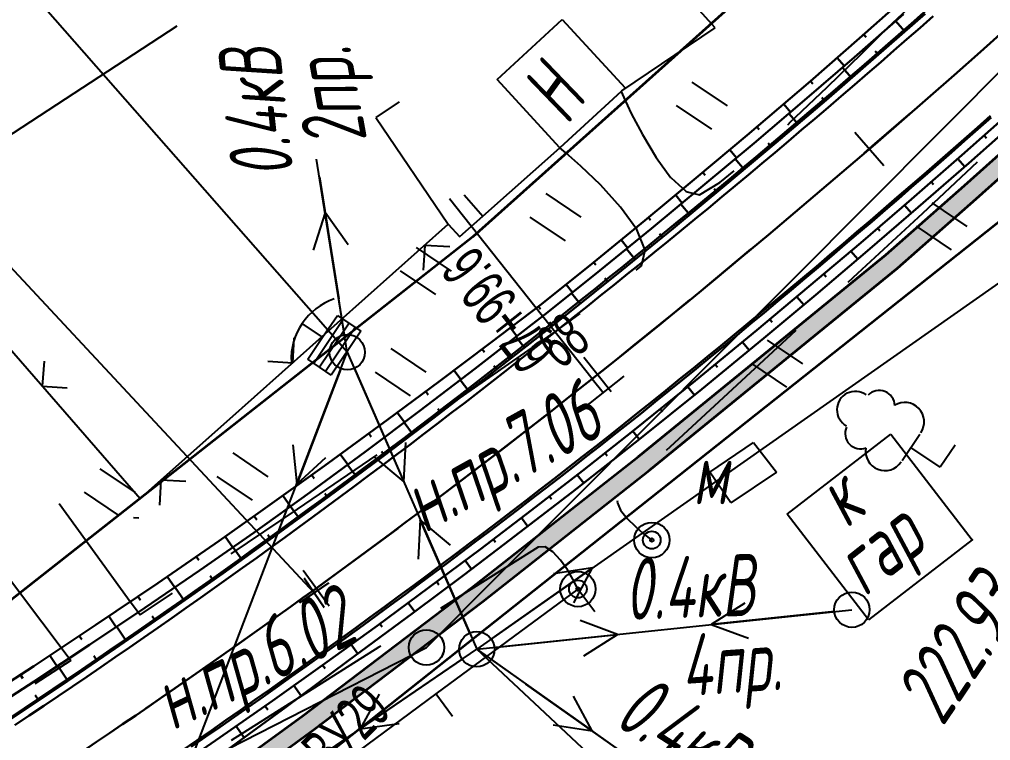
# Model space of a CAD drawing. Header units: millimetres. Extents: x -1799 to 6962, y -1020 to 4121.
# Drawn here: x 3839.7 to 3894.7, y 3154.9 to 3195.7 of the extents above; entities that cross this region are included whole.
import ezdxf
from ezdxf import colors
from ezdxf.entities.mleader import LeaderData, LeaderLine
from ezdxf.math import Vec2, Vec3

# ---------------------------------------------------------------- set-up
doc = ezdxf.new("R2010")
doc.units = ezdxf.units.MM
for name, pattern in [('CONTI', [0]), ('DASHED', [0.75, 0.5, -0.25]), ('STROT', [1.7, 0.5, -1.2])]:
    doc.linetypes.add(name, pattern=pattern)
for name, color, linetype, lineweight in [('10', 1, 'Continuous', 35), ('КОПИЯ_ОСЬ_13_ОТКОСЫ', 7, 'Continuous', 30), ('КОПИЯ_ОСЬ_ГРАНИЦЫ_ПОЛОС', 7, 'Continuous', 30), ('ОСЬ_ВЕРХ_ПОКРЫТИЯ_ГРАНИЦЫ_ПОЛОС', 7, 'Continuous', 30), ('ОСЬ_ВЕРХ_ПОКРЫТИЯ_ОСЬ', 1, 'Continuous', 30), ('Отметки', 5, 'Continuous', 30), ('Тротуар', 40, 'Continuous', 35)]:
    doc.layers.add(name, color=color, linetype=linetype, lineweight=lineweight)
for name, color, linetype in [('NAD_MDEFAULT', 7, 'CONTI'), ('PI_OTDEFAULT', 172, 'CONTI'), ('PI_TTDEFAULT', 5, 'CONTI'), ('SIT_LDEFAULT', 7, 'CONTI'), ('USLZNDEFAULT', 7, 'CONTI'), ('КОПИЯ_ОСЬ_ТАНГЕНСЫ', 1, 'Continuous'), ('ОСЬ_ВЕРХ_ПОКРЫТИЯ_ПИКЕТЫ', 1, 'Continuous'), ('ОСЬ_ВЕРХ_ПОКРЫТИЯ_РАЗБИВКА_КРИВ', 1, 'Continuous'), ('ОСЬ_ВЕРХ_ПОКРЫТИЯ_ТАНГЕНСЫ', 1, 'Continuous'), ('разметка', 7, 'Continuous')]:
    doc.layers.add(name, color=color, linetype=linetype)
doc.styles.add('eskd', font='spds.shx', dxfattribs={"width": 1.2, "oblique": 15})
doc.styles.get("Standard").update_dxf_attribs({"font": 'arial.ttf'})
doc.styles.add('ГОСТ', font='', dxfattribs={"oblique": 15, "height": 4})
doc.styles.get('ГОСТ').set_extended_font_data('GOST type A')

# ---------------------------------------------------------------- blocks, each defined once
blk = doc.blocks.new('BL_20')
at = {"color": 0}
blk.add_circle((0, 0), 1, dxfattribs=at)
blk = doc.blocks.new('BL_22')
at = {"color": 0}
for radius in [1, 0.5, 0.1]:
    blk.add_circle((0, 0), radius, dxfattribs=at)
blk = doc.blocks.new('BL_2011')
at = {"color": 0}
for p, q in [((0, 0), (0, 2.4)), ((1.6, 0), (1.6, 2.4))]:
    blk.add_line(p, q, dxfattribs=at)
blk = doc.blocks.new('BL_104')
at = {"color": 0}
for p, q in [((-0.9, 2), (0.9, 2)), ((0, 0), (0, 2)), ((1.5, 0), (0, 0))]:
    blk.add_line(p, q, dxfattribs=at)
for centre, radius, start, end in [((0, 5.8), 1.04, 358, 185), ((-0.94, 4.8), 0.88, 100, 235), ((0.94, 4.8), 0.88, 305, 80), ((-1, 3.1), 1.1, 115, 270), ((1, 3.1), 1.1, 270, 65)]:
    blk.add_arc(centre, radius, start, end, dxfattribs=at)
blk = doc.blocks.new('BL_87_1')
at = {"color": 0}
for p, q in [((0, 1.6), (0, 3)), ((-1.5, 0), (-1.5, 1.6)), ((-1.5, 1.6), (0, 1.6)), ((-1.5, 1.2), (1.5, 1.2)), ((0, 1.6), (1.5, 1.6)), ((1.5, 1.6), (1.5, 0)), ((1.5, 0.8), (-1.5, 0.8)), ((-1.5, 0.4), (1.5, 0.4)), ((1.5, 0), (-1.5, 0))]:
    blk.add_line(p, q, dxfattribs=at)
blk.add_arc((0, -0.6), 3.6, 53, 127, dxfattribs=at)
blk = doc.blocks.new('*U52')
at = {"layer": 'КОПИЯ_ОСЬ_13_ОТКОСЫ'}
for points in [[(575.31494140625, 927.7048950195309), (582.4815673828131, 932.355590820313), (586.001953125, 934.6881713867191), (589.500305175781, 937.0536499023441), (592.976318359375, 939.451904296875), (595.3240966796881, 941.0949096679691), (598.938171386719, 943.6862182617191), (602.5272216796881, 946.3120727539059), (605.4432373046881, 948.46533203125), (608.342102050781, 950.6415405273441), (611.2236328125, 952.840698242188), (614.1651611328131, 955.195678710938), (617.087463378906, 957.574462890625), (619.9935302734381, 959.97802734375), (622.8814697265631, 962.4033813476559), (626.469177246094, 965.466186523438), (629.234191894531, 967.8974609375), (631.983642578125, 970.34619140625)], [(579.342834472656, 929.444091796875), (582.5020751953131, 931.4835815429691), (585.643981933594, 933.5496215820309), (588.768310546875, 935.642211914063), (591.8748779296881, 937.7610473632809), (594.96337890625, 939.9060668945309), (598.113464355469, 942.183959960938), (601.244384765625, 944.4880981445309), (604.356018066406, 946.818237304688), (607.4481201171881, 949.1742553710941), (610.520446777344, 951.5559692382809), (611.582702636719, 952.389038085938), (614.529724121094, 954.7446899414059), (617.457458496094, 957.124267578125), (620.368713378906, 959.528442382813), (623.2618408203131, 961.9544067382809), (626.1126708984381, 964.380004882813), (628.946716308594, 966.8251342773441), (631.722351074219, 969.251586914063)], [(629.468200683594, 968.1046752929691), (629.602478027344, 967.953125)], [(627.968933105469, 966.781005859375), (628.370178222656, 966.324951171875)], [(626.4649658203131, 965.462646484375), (626.5938720703131, 965.311645507813)], [(624.943908691406, 964.1640625), (625.330505371094, 963.711181640625)], [(623.422790527344, 962.865478515625), (623.5499267578131, 962.716552734375)], [(621.897033691406, 961.5724487304691), (622.275329589844, 961.123046875)], [(620.364440917969, 960.2874145507809), (620.489318847656, 960.137939453125)], [(618.8267822265631, 959.008544921875), (619.1995849609381, 958.558471679688)], [(617.283996582031, 957.73583984375), (617.407043457031, 957.586059570313)], [(615.736022949219, 956.4694213867191), (616.103210449219, 956.0186157226559)], [(614.1826171875, 955.209716796875), (614.3037109375, 955.059692382813)], [(612.623779296875, 953.9567260742191), (612.985107421875, 953.5051879882809)], [(611.057556152344, 952.7129516601559), (611.1795654296881, 952.5542602539059)], [(609.469299316406, 951.4974975585941), (609.833251953125, 951.0197143554691)], [(607.875732421875, 950.2890014648441), (608.0050048828131, 950.11767578125)], [(606.27685546875, 949.0874633789059), (606.662536621094, 948.5718383789059)], [(604.672790527344, 947.892944335938), (604.809326171875, 947.708740234375)], [(603.0634765625, 946.7053833007809), (603.470642089844, 946.151123046875)], [(601.452453613281, 945.5202026367191), (601.594055175781, 945.3274536132809)], [(599.838073730469, 944.3396606445309), (600.2603759765631, 943.7595825195309)], [(598.2186279296881, 943.1660766601559), (598.363830566406, 942.96484375)], [(596.5941162109381, 941.99951171875), (597.027038574219, 941.3938598632809)], [(594.962951660156, 940.842163085938), (595.109313964844, 940.633056640625)], [(593.3243408203131, 939.695434570313), (593.763427734375, 939.0680541992191)], [(591.682434082031, 938.5535278320309), (591.826232910156, 938.3456420898441)], [(590.0350341796881, 937.41943359375), (590.463684082031, 936.7937622070309)], [(588.382629394531, 936.2926635742191), (588.523254394531, 936.08544921875)], [(586.725280761719, 935.1732788085941), (587.144348144531, 934.5497436523441)], [(585.062927246094, 934.061279296875), (585.200256347656, 933.8549194335941)], [(583.3956298828131, 932.956665039063), (583.804992675781, 932.3357543945309)], [(581.723449707031, 931.8594360351559), (581.8575439453131, 931.6541137695309)]]:
    blk.add_lwpolyline(points, dxfattribs=at)
blk = doc.blocks.new('_None')
blk = doc.blocks.new('Крест')
at = {"layer": 'Отметки'}
for points in [[(0, 1), (0, -1)], [(-1, 0), (1, 0)]]:
    blk.add_lwpolyline(points, dxfattribs=at)

msp = doc.modelspace()

# ---------------------------------------------------------------- hatches: boundary and pattern name
at = {"layer": 'Тротуар', "lineweight": 30, "ltscale": 7}
msp.add_hatch(color=256, dxfattribs=at).paths.add_polyline_path([(4355.025799134464, 2987.244571203751), (4352.621712947041, 2989.781703463209), (4345.426817291862, 2993.281423787971), (4338.393548700211, 2996.925657296938), (4334.905420037985, 2998.92025568561), (4331.583520624214, 3001.033414866229), (4325.137496711026, 3005.95201590882), (4319.491479608414, 3011.623899484438), (4314.469451122955, 3017.833689218772), (4309.931909296176, 3024.284605050844), (4307.646203729391, 3027.716367746157), (4301.366767904468, 3037.941149987665), (4295.15578624933, 3048.208738351625), (4289.985742304367, 3056.76855280475), (4280.834921780575, 3072.268917450135), (4272.550225445777, 3085.951147937601), (4265.234334741583, 3097.893216883217), (4261.114354188272, 3101.5071308775), (4255.468136137331, 3107.673743793194), (4252.850654249642, 3111.933883290191), (4250.97240703778, 3116.596887494822), (4250.584502016087, 3117.559914478486), (4249.718529616899, 3119.76528529675), (4248.665946917356, 3123.344638855581), (4248.322750054687, 3124.320915512194), (4247.979553214254, 3125.297192176257), (4241.938796383251, 3135.217103666079), (4234.517869519428, 3147.092564733152), (4225.780463832643, 3160.490258882207), (4219.022412700733, 3170.408009857324), (4211.937018458362, 3180.091341459577), (4203.111810419106, 3191.194089914125), (4194.179773854479, 3201.56336249729), (4183.210186559658, 3213.324875424069), (4172.572754066447, 3223.780245033478), (4162.939294549733, 3232.607358957094), (4150.941127260166, 3243.284364057158), (4138.678583112496, 3253.56276647785), (4117.058191597413, 3271.354857189034), (4101.902795526674, 3284.022581125063), (4086.976587030813, 3297.339170480532), (4083.577722285068, 3299.881406808657), (4077.037110080137, 3304.486350364436), (4070.151965019535, 3308.550235714217), (4062.975793573054, 3311.790250803729), (4055.187371943184, 3313.857694650454), (4047.094629022797, 3314.906065011782), (4039.193952446492, 3314.510421466467), (4031.354669305621, 3312.69534113576), (4024.18584606355, 3309.608335520526), (4017.3162171573, 3305.343656564516), (4008.099572870249, 3297.932249094744), (3998.942041131531, 3289.839475657244), (3996.071496698258, 3287.055845285219), (3984.756545200808, 3275.743373813492), (3983.051944128742, 3274.037991430064), (3982.328928549492, 3273.346987187316), (3976.254786345156, 3267.274665472482), (3965.028100702426, 3255.874631906313), (3952.38627992094, 3243.061084440363), (3945.336971630613, 3235.967872322922), (3938.229161240839, 3228.933338328649), (3931.095104304879, 3221.926337351476), (3922.526256572406, 3213.52528001034), (3913.88686535098, 3205.055060523016), (3900.709192010496, 3192.935972238344), (3893.252260463467, 3186.273339641665), (3888.798774361387, 3182.354063057725), (3880.991092291437, 3175.996786442039), (3874.787652703943, 3170.945737864276), (3865.391208689145, 3163.481387498242), (3855.795495721783, 3156.275266671938), (3849.369012567835, 3151.510984445375), (3844.564439619551, 3148.066686533776), (3839.697585982134, 3144.637435261545), (3832.980828973939, 3140.048765207094), (3830.300603494115, 3138.269255582628), (3823.272601716404, 3133.561212884647), (3822.443093453747, 3133.005528877874), (3809.622286387612, 3124.407292247203), (3792.022730929, 3114.357713288081), (3786.085503878285, 3111.259039624979), (3780.023475700358, 3108.40734451582), (3761.666687875879, 3099.662859629293), (3749.559632469938, 3093.586552345579), (3739.444237606987, 3087.863797429402), (3738.739159705359, 3087.426419796807), (3732.467645379957, 3082.561918284197), (3726.512305683931, 3077.160210793291), (3720.889062616459, 3071.419797921938), (3715.658532831449, 3065.179197336), (3710.962152216156, 3058.322507881944), (3707.319586963926, 3051.736201458995), (3703.938226434761, 3044.269346261782), (3700.86400768479, 3036.478330636782), (3698.457544061248, 3028.966245676776), (3695.597723499066, 3017.765193069738), (3693.190842796534, 3006.010956905236), (3691.10039865727, 2983.080164914404), (3692.240649378227, 2982.689478739549), (3694.172660365768, 3005.820828989533), (3696.57243754931, 3017.540374426556), (3699.543149531915, 3029.107150685427), (3701.990386858766, 3036.655525567395), (3704.928734452531, 3044.034835547594), (3708.20061646982, 3051.262922577945), (3712.009387552805, 3058.115430119832), (3716.543276917751, 3064.687709050638), (3721.630767626319, 3070.747082895984), (3727.193460500226, 3076.427970345517), (3733.066410172827, 3081.759423503106), (3739.310792763523, 3086.604241593194), (3740.034053369551, 3087.052898326342), (3750.03191000713, 3092.704896129121), (3762.015299424364, 3098.832889086952), (3780.45072145112, 3107.484138342937), (3786.562819405061, 3110.334231451538), (3792.488755663138, 3113.472268854653), (3810.085164665777, 3123.523361146835), (3830.857276238103, 3137.438509058592), (3833.537241494583, 3139.21781000254), (3840.158528233917, 3143.738536471886), (3845.06800005874, 3147.213817168412), (3849.924691367321, 3150.748961123091), (3856.392355799539, 3155.472873922822), (3865.97223175382, 3162.729506403592), (3875.412770765814, 3170.165165587713), (3881.622494306599, 3175.221330772539), (3889.445036469153, 3181.590706975584), (3893.915731168885, 3185.525127931883), (3901.380826301591, 3192.195054541727), (3914.575543577035, 3204.329817594414), (3923.226337596056, 3212.811216595967), (3931.795185328529, 3221.212273937103), (3938.931243174457, 3228.221239616548), (3946.043349788679, 3235.260025544477), (3953.09686195275, 3242.357467718807), (3965.739961559748, 3255.17231138089), (3976.963918459029, 3266.56957347357), (3985.462924600763, 3275.035539801617), (3996.773129754127, 3286.343265969691), (3999.621582956732, 3289.105473984418), (4008.744350310686, 3297.167525140022), (4017.895402763688, 3304.526188054507), (4024.649883581305, 3308.719382852701), (4031.66770959725, 3311.741366738838), (4039.332835229239, 3313.516123246786), (4047.055085346345, 3313.902831700084), (4054.994029949836, 3312.874385064853), (4062.639488005874, 3310.844891032589), (4069.690693217834, 3307.661297740799), (4076.500007137287, 3303.641514956405), (4082.990279781816, 3299.072013164324), (4086.343066967771, 3296.564241297928), (4101.249099269431, 3283.265652367299), (4116.419803373845, 3270.585133125459), (4138.039663814687, 3252.793479452294), (4150.286243524411, 3242.528458342341), (4162.271774834002, 3231.862757789356), (4171.847280518481, 3223.057196663146), (4182.460197565912, 3212.662844676909), (4193.350207575635, 3200.99418960457), (4202.341266549725, 3190.55639743564), (4211.141774698286, 3179.484723225621), (4218.20547682333, 3169.831037394156), (4224.947479279605, 3159.936897596729), (4233.676587284814, 3146.551818285522), (4241.088736400046, 3134.690403958236), (4246.972431218232, 3125.146802169656), (4248.830769571397, 3119.350370755804), (4251.954540086366, 3111.482140468818), (4254.666102504163, 3107.068878159312), (4260.415868896243, 3100.789173166652), (4264.38121856002, 3097.353998265614), (4271.693736823197, 3085.434928132606), (4279.976640228075, 3071.755708345597), (4289.128231505902, 3056.256076727447), (4294.306766007338, 3047.694477154327), (4300.531362157819, 3037.432260779117), (4306.803179838005, 3027.178192727652), (4309.037563817585, 3023.822235582781), (4313.664543022614, 3017.239846296062), (4318.746679682294, 3010.955388911453), (4324.470590603605, 3005.203121235048), (4330.908838131445, 3000.280101271731), (4334.388326752998, 2998.063994707924), (4337.915117819308, 2996.047288198409), (4344.97801153386, 2992.387704661501), (4352.020820356012, 2988.961977683392), (4354.43729405854, 2986.411772365135), (4356.729157588279, 2985.393657730346), (4357.135132428442, 2986.307541984518)])

# ---------------------------------------------------------------- linework, layer by layer
at = {"linetype": 'Continuous'}
for points in [[(3858.302158890185, 3176.840407843155), (3836.010078450732, 3202.189596440096), (3849.188975845531, 3221.728115326178)], [(3876.778604777131, 3126.144700140146), (3886.476880855926, 3140.522985716735), (3865.631700375854, 3160.029213735287)]]:
    msp.add_lwpolyline(points, dxfattribs=at)
at = {"layer": '10'}
for p, q in [((3879.655964376705, 3196.103480734316), (3865.415964376481, 3183.363480734092)), ((3845.465964376295, 3144.823480734986), (3897.025964376351, 3185.68348073439)), ((3845.465964376295, 3144.823480734986), (3897.025964376351, 3185.68348073439)), ((3865.415964376481, 3183.363480734092), (3835.175964376258, 3159.613480734092))]:
    msp.add_line(p, q, dxfattribs=at)
msp.add_lwpolyline([(4176.745964376556, 3239.013480734465), (4084.855964376426, 3313.423480734614), (4057.975964376537, 3329.563480734279), (4019.375964376444, 3329.6234807348), (3936.715964376295, 3248.363480734092), (3926.015964376575, 3237.943480734167), (3910.375964376444, 3221.023480734241), (3904.395964376463, 3216.033480734949), (3903.4359643765, 3217.18348073439), (3897.325964376631, 3211.693480734167), (3879.655964376705, 3196.103480734316), (3865.415964376481, 3183.363480734092), (3835.175964376258, 3159.613480734092), (3818.805964376612, 3151.023480734241), (3809.915964376481, 3145.073480734986), (3786.275964376351, 3129.213480734651), (3751.805964376612, 3114.223480734428), (3724.9359643765, 3097.063480734279)], dxfattribs=at)
at = {"layer": 'PI_TTDEFAULT', "color": 5}
msp.add_point((3893.681700376395, 3166.219216735487, 222.931), dxfattribs=at)
at = {"layer": 'SIT_LDEFAULT', "color": 7}
for p, q in [((3879.131700376407, 3195.199212734972), (3876.951700376414, 3197.619217735169)), ((3889.3117003764, 3195.589211735328), (3890.431700376395, 3196.669213734952)), ((3866.78170037643, 3192.26921173503), (3870.471700376433, 3195.669213734952)), ((3870.471700376433, 3195.669213734952), (3874.03170037643, 3191.809212735307)), ((3873.851700376437, 3191.639214735863), (3879.121700376398, 3195.199212734972)), ((3888.78170037643, 3195.079216734891), (3889.301700376449, 3195.599213735585)), ((3887.411700376435, 3193.729210735683), (3888.78170037643, 3195.079216734891)), ((3885.491700376451, 3191.859215734911), (3887.411700376435, 3193.729210735683)), ((3870.341700376428, 3188.409211734695), (3866.78170037643, 3192.26921173503)), ((3883.321700376409, 3189.809212735307), (3885.491700376451, 3191.859215734911)), ((3873.801700376449, 3191.599213735585), (3870.341700376428, 3188.409211734695)), ((3874.03170037643, 3191.809212735307), (3873.801700376449, 3191.599213735585)), ((3874.03170037643, 3191.809212735307), (3873.801700376449, 3191.599213735585)), ((3873.801700376449, 3191.599213735585), (3873.961700376423, 3191.249215735507)), ((3874.051700376449, 3191.789216734854), (3874.03170037643, 3191.809212735307)), ((3861.231700376442, 3191.01921173503), (3859.911700376435, 3190.119217735169)), ((3873.961700376423, 3191.249215735507), (3874.381700376407, 3190.359215734911)), ((3874.381700376407, 3190.359215734911), (3875.011700376412, 3189.159211734695)), ((3859.911700376435, 3190.119217735169), (3864.021700376421, 3184.089211735328)), ((3883.241700376451, 3189.719216735487), (3883.331700376419, 3189.799218735111)), ((3875.011700376412, 3189.159211734695), (3875.78170037643, 3187.869217735169)), ((3905.54170037644, 3188.039216734854), (3865.631700376407, 3160.029213735287)), ((3865.981700376442, 3184.549218735111), (3870.341700376428, 3188.409211734695)), ((3870.671700376444, 3188.129212735606), (3870.341700376428, 3188.409211734695)), ((3871.521700376421, 3187.379212735606), (3870.671700376444, 3188.129212735606)), ((3858.301700376449, 3176.839211735328), (3856.5617003764, 3187.759217735765)), ((3875.78170037643, 3187.869217735169), (3876.621700376398, 3186.719216735487)), ((3893.961700376423, 3187.599213735585), (3890.861700376447, 3184.699212734972)), ((3872.631700376407, 3186.309212735307), (3871.521700376421, 3187.379212735606)), ((3879.401700376426, 3186.439217735467), (3880.211700376423, 3187.099213735585)), ((3856.721700376433, 3186.76921173503), (3857.821700376409, 3179.859215734911)), ((3876.631700376407, 3186.719216735487), (3877.461700376423, 3185.949212734972)), ((3878.251700376402, 3185.749215735507), (3879.401700376426, 3186.439217735467)), ((3873.771700376421, 3185.059212735307), (3872.631700376407, 3186.309212735307)), ((3877.461700376423, 3185.939217735467), (3878.251700376402, 3185.749215735507)), ((3864.921700376444, 3185.739212735009), (3865.981700376442, 3184.549218735111)), ((3857.04170037644, 3184.739212735009), (3856.371700376398, 3182.609215734911)), ((3858.141700376416, 3177.829216734891), (3857.04170037644, 3184.739212735009)), ((3858.341700376428, 3182.919213734952), (3857.04170037644, 3184.739212735009)), ((3874.701700376414, 3183.779213735287), (3873.771700376421, 3185.059212735307)), ((3890.861700376447, 3184.699212734972), (3887.191700376405, 3181.289216734854)), ((3864.681700376395, 3183.399216735189), (3865.981700376442, 3184.549218735111)), ((3851.481700376442, 3172.919213734952), (3864.021700376421, 3184.089211735328)), ((3864.021700376421, 3184.089211735328), (3864.681700376395, 3183.379212735606)), ((3875.171700376444, 3182.619217735169), (3874.701700376414, 3183.779213735287)), ((3862.691700376405, 3182.889214735863), (3862.601700376437, 3181.479210735683)), ((3864.101700376437, 3182.809212735307), (3862.691700376405, 3182.889214735863)), ((3874.961700376423, 3181.729210735683), (3875.171700376444, 3182.619217735169)), ((3874.661700376435, 3181.479210735683), (3874.961700376423, 3181.729210735683)), ((3887.191700376405, 3181.289216734854), (3886.631700376407, 3180.779213735287)), ((3837.751700376402, 3178.689217735467), (3846.571700376409, 3168.559212735307)), ((3870.091700376428, 3178.01921173503), (3871.491700376451, 3179.039216734854)), ((3855.221700376433, 3176.239212735009), (3855.301700376449, 3177.659211734695)), ((3865.701700376414, 3174.949212734972), (3870.091700376428, 3178.01921173503)), ((3883.411700376435, 3177.799218735111), (3879.841700376428, 3174.499215735507)), ((3883.701700376414, 3178.069214735565), (3883.411700376435, 3177.799218735111)), ((3846.981700376442, 3147.309212735307), (3858.301700376449, 3176.839211735328)), ((3858.301700376449, 3176.839211735328), (3865.631700376407, 3160.029213735287)), ((3841.131700376407, 3176.329216734891), (3841.03170037643, 3174.919213734952)), ((3853.801700376449, 3176.329216734891), (3855.221700376433, 3176.239212735009)), ((3857.941700376405, 3175.909211734695), (3855.441700376405, 3169.369217735169)), ((3858.701700376414, 3175.919213734952), (3861.501700376402, 3169.509217735765)), ((3841.03170037643, 3174.919213734952), (3842.441700376405, 3174.819214735565)), ((3863.3117003764, 3173.299218735111), (3865.701700376414, 3174.949212734972)), ((3879.841700376428, 3174.499215735507), (3876.8117003764, 3171.699212734972)), ((3846.571700376409, 3168.559212735307), (3851.481700376442, 3172.929215735209)), ((3883.211700376423, 3167.679215735209), (3889.081700376419, 3172.199212734972)), ((3889.081700376419, 3172.199212734972), (3893.681700376395, 3166.219216735487)), ((3855.221700376433, 3171.599213735585), (3855.441700376405, 3169.369217735169)), ((3861.501700376402, 3169.509217735765), (3861.611700376447, 3171.739212735009)), ((3876.8117003764, 3171.699212734972), (3876.361700376447, 3171.279213735287)), ((3878.831700376419, 3170.059212735307), (3881.29170037644, 3171.729210735683)), ((3881.29170037644, 3171.729210735683), (3882.601700376437, 3170.059212735307)), ((3855.481700376442, 3167.95921473523), (3860.001700376402, 3171.029213735287)), ((3859.78170037643, 3170.939217735467), (3861.501700376402, 3169.509217735765)), ((3855.441700376405, 3169.369217735169), (3857.091700376428, 3170.879212735606)), ((3880.021700376421, 3168.309212735307), (3878.831700376419, 3170.059212735307)), ((3882.601700376437, 3170.059212735307), (3880.021700376421, 3168.309212735307)), ((3847.751700376402, 3169.599213735585), (3847.661700376435, 3168.189217735467)), ((3849.161700376435, 3169.51921173503), (3847.751700376402, 3169.599213735585)), ((3841.991700376451, 3168.279213735287), (3844.03170037643, 3165.469216735487)), ((3873.601700376437, 3168.429215735209), (3873.581700376419, 3168.359215734911)), ((3873.581700376419, 3168.359215734911), (3873.771700376421, 3167.909211734695)), ((3851.721700376433, 3165.429215735209), (3855.481700376442, 3167.95921473523)), ((3873.771700376421, 3167.909211734695), (3874.151700376426, 3167.429215735209)), ((3887.8117003764, 3161.699212734972), (3883.211700376423, 3167.679215735209)), ((3846.501700376402, 3167.449212734972), (3846.191700376405, 3167.469216735487)), ((3862.431700376395, 3167.359215734911), (3862.321700376409, 3165.129212735606)), ((3865.231700376442, 3160.949212734972), (3862.431700376395, 3167.359215734911)), ((3864.151700376426, 3165.929215735209), (3862.431700376395, 3167.359215734911)), ((3874.151700376426, 3167.429215735209), (3874.611700376447, 3166.969216735487)), ((3874.611700376447, 3166.969216735487), (3875.0617003764, 3166.579216734891)), ((3875.0617003764, 3166.579216734891), (3875.401700376426, 3166.309212735307)), ((3875.401700376426, 3166.309212735307), (3875.54170037644, 3166.20921473523)), ((3893.681700376395, 3166.219216735487), (3887.8117003764, 3161.699212734972)), ((3838.091700376428, 3165.45921473523), (3840.081700376419, 3162.809212735307)), ((3844.03170037643, 3165.469216735487), (3845.861700376447, 3162.949212734972)), ((3869.101700376437, 3165.799218735111), (3866.401700376426, 3164.119217735169)), ((3869.511700376412, 3165.829216734891), (3869.101700376437, 3165.799218735111)), ((3869.941700376405, 3165.549218735111), (3869.511700376412, 3165.829216734891)), ((3870.371700376398, 3165.079216734891), (3869.941700376405, 3165.549218735111)), ((3870.761700376412, 3164.529213735287), (3870.371700376398, 3165.079216734891)), ((3866.451700376414, 3160.599213735585), (3872.181700376395, 3164.629212735606)), ((3872.181700376395, 3164.629212735606), (3869.971700376433, 3164.299218735111)), ((3871.071700376409, 3163.999215735507), (3870.761700376412, 3164.529213735287)), ((3871.121700376398, 3162.659211734695), (3872.181700376395, 3164.629212735606)), ((3866.401700376426, 3164.119217735169), (3863.581700376419, 3162.339211735328)), ((3871.28170037643, 3163.599213735585), (3871.071700376409, 3163.999215735507)), ((3871.361700376447, 3163.439217735467), (3863.3117003764, 3157.509217735765)), ((3871.361700376447, 3163.439217735467), (3871.28170037643, 3163.599213735585)), ((3872.3117003764, 3162.149216735189), (3871.361700376447, 3163.439217735467)), ((3840.081700376419, 3162.809212735307), (3841.931700376395, 3160.349213735585)), ((3845.861700376447, 3162.949212734972), (3846.571700376409, 3161.969216735487)), ((3846.571700376409, 3161.969216735487), (3848.401700376426, 3163.199212734972)), ((3865.631700376407, 3160.029213735287), (3886.871700376398, 3162.26921173503)), ((3880.801700376449, 3162.639214735863), (3878.911700376435, 3161.429215735209)), ((3885.881700376407, 3162.169213734952), (3878.911700376435, 3161.429215735209)), ((3873.591700376428, 3160.869217735169), (3871.491700376451, 3161.649216735189)), ((3878.911700376435, 3161.429215735209), (3881.011700376412, 3160.649216735189)), ((3866.621700376398, 3160.129212735606), (3873.591700376428, 3160.869217735169)), ((3871.701700376414, 3159.659211734695), (3873.591700376428, 3160.869217735169)), ((3841.931700376395, 3160.349213735585), (3842.641700376416, 3159.389214735863)), ((3846.981700376442, 3147.309212735307), (3865.631700376407, 3160.029213735287)), ((3860.081700376419, 3160.139214735863), (3851.731700376442, 3154.869217735169)), ((3860.201700376414, 3160.20921473523), (3860.081700376419, 3160.139214735863)), ((3865.631700376407, 3160.029213735287), (3874.941700376405, 3153.439217735467)), ((3864.801700376449, 3159.469216735487), (3859.021700376421, 3155.51921173503)), ((3866.451700376414, 3159.449212734972), (3872.161700376435, 3155.409211734695)), ((3842.651700376426, 3159.389214735863), (3840.611700376447, 3158.079216734891)), ((3874.121700376398, 3154.01921173503), (3868.411700376435, 3158.059212735307)), ((3863.3117003764, 3157.509217735765), (3855.261700376412, 3151.569214735565)), ((3860.111700376447, 3157.479210735683), (3859.021700376421, 3155.51921173503)), ((3864.261700376412, 3156.219216735487), (3863.3117003764, 3157.509217735765)), ((3872.161700376435, 3155.409211734695), (3871.111700376447, 3157.379212735606)), ((3859.021700376421, 3155.51921173503), (3861.241700376451, 3155.819214735565)), ((3869.951700376414, 3155.749215735507), (3872.161700376435, 3155.409211734695))]:
    msp.add_line(p, q, dxfattribs=at)
at = {"layer": 'КОПИЯ_ОСЬ_13_ОТКОСЫ'}
for points in [[(3837.409626024057, 3156.167852390942), (3840.568805711557, 3158.207342137036), (3843.710895555307, 3160.273382176098), (3846.834918992807, 3162.365911472973), (3849.941852586557, 3164.484807957348), (3853.030231492807, 3166.629766453442), (3856.180133836557, 3168.907720555005), (3859.310993211557, 3171.211858738598), (3862.422809617807, 3173.541997898755), (3865.515094774057, 3175.898015965161), (3868.587360399057, 3178.279729832348), (3869.649372117807, 3179.112798680005), (3872.596637742807, 3181.468450535473), (3875.524372117807, 3183.847967137036), (3878.435504930307, 3186.252141941723), (3881.328571336557, 3188.678167332348), (3884.179645555307, 3191.10376547688), (3887.013629930307, 3193.548894871411), (3889.789020555307, 3195.97534750813)], [(3839.013629930307, 3155.918157566723), (3842.097126024057, 3157.98316000813), (3845.164020555307, 3160.072942722973), (3848.213336961557, 3162.187444676098), (3851.246051805307, 3164.326482762036), (3854.261676805307, 3166.489873875317), (3857.259235399057, 3168.67749594563), (3860.239215867807, 3170.889287937817), (3863.201129930307, 3173.125005711255), (3866.144977586557, 3175.384588230786), (3869.070758836557, 3177.667791355786), (3870.871051805307, 3179.093633640942), (3873.820758836557, 3181.456670750317), (3876.751422899057, 3183.843450535473), (3879.664997117807, 3186.254339207348), (3882.560993211557, 3188.686834324536), (3885.405231492807, 3191.110723484692), (3888.232868211557, 3193.553716648755), (3891.011188524057, 3195.985174168286)], [(3889.874469774057, 3194.986944187817), (3889.348102586557, 3195.587835301098)], [(3888.368122117807, 3193.671453465161), (3888.194293992807, 3193.871282566723)], [(3886.857379930307, 3192.36108969563), (3886.337360399057, 3192.962530125317)], [(3885.341754930307, 3191.056219090161), (3885.169879930307, 3191.256292332348)], [(3838.984802071393, 3146.913399346558), (3842.033630196393, 3148.905892022339), (3845.066833321393, 3150.922493584839), (3848.083434883893, 3152.963020928589), (3851.084411446393, 3155.027474053589), (3854.068298165143, 3157.115608819214), (3857.036071602643, 3159.227364190308), (3859.986755196393, 3161.362557061401), (3862.920837227643, 3163.521126397339), (3865.837341133893, 3165.702828057495), (3868.736266915143, 3167.907601006714), (3871.617614571393, 3170.135323174683), (3874.481872383893, 3172.385811455933), (3878.001891915143, 3175.223152764526), (3881.497009102643, 3178.091560967651), (3884.441345040143, 3180.551949151245), (3887.367614571393, 3183.03412688562), (3890.238220040143, 3185.504158623901), (3893.091735665143, 3187.993416436401), (3895.892028633893, 3190.467659600464)], [(3883.821247117807, 3189.756780613598), (3883.308551805307, 3190.359014500317)], [(3838.105895821393, 3144.990303643433), (3841.897399727643, 3147.573860772339), (3844.286559883893, 3149.22260344812), (3847.825134102643, 3151.699226983276), (3851.339782540143, 3154.20941985437), (3854.830505196393, 3156.752815850464), (3858.296813790143, 3159.329353936401), (3862.036071602643, 3162.085091241089), (3864.945251290143, 3164.264473565308), (3867.168884102643, 3165.950264580933), (3871.027770821393, 3168.912422784058), (3874.854430977643, 3171.915779717651), (3878.379333321393, 3174.756722100464), (3881.878845040143, 3177.628792412964), (3884.827087227643, 3180.091988213745), (3887.756286446393, 3182.577034600464), (3890.629821602643, 3185.049690850464), (3893.486755196393, 3187.541634209839), (3896.289489571393, 3190.018257744995)], [(3894.362731758893, 3189.112373955933), (3894.495055977643, 3188.962471612183)], [(3882.295856492807, 3188.462896336255), (3882.126911180307, 3188.66333578938)], [(3880.766071336557, 3187.174871433911), (3880.260211961557, 3187.778020847973)], [(3892.861266915143, 3187.790901787964), (3893.256774727643, 3187.339913018433)], [(3891.355407540143, 3186.474678643433), (3891.486755196393, 3186.323860772339)], [(3879.230915086557, 3185.89282797688), (3879.063922899057, 3186.093572605786)], [(3877.690876024057, 3184.616888035473), (3877.192340867807, 3185.221014012036)], [(3889.845153633893, 3185.163765557495), (3890.237243477643, 3184.70990813562)], [(3888.330016915143, 3183.858223565308), (3888.459899727643, 3183.70649016687)], [(3876.145954149057, 3183.346990574536), (3875.981403367807, 3183.54810141438)], [(3874.595172899057, 3182.083623875317), (3874.104450242807, 3182.688909519848)], [(3886.809997383893, 3182.558113702026), (3887.199157540143, 3182.101448662964)], [(3873.039508836557, 3180.82691000813), (3872.877399461557, 3181.028387058911)], [(3885.285583321393, 3181.263802178589), (3885.414489571393, 3181.111092217651)], [(3871.478473680307, 3179.576787937817), (3870.994586961557, 3180.183294285473)], [(3883.755798165143, 3179.975472100464), (3884.141052071393, 3179.515816338745)], [(3882.221130196393, 3178.693001397339), (3882.349059883893, 3178.539314873901)], [(3869.911579149057, 3178.333684910473), (3869.749469774057, 3178.538213719067)], [(3868.341266649057, 3177.095037449536), (3867.858356492807, 3177.711126316723)], [(3880.680602852643, 3177.417061455933), (3881.062438790143, 3176.954170830933)], [(3866.764606492807, 3175.864812840161), (3866.602008836557, 3176.074041355786)], [(3879.135192696393, 3176.147652276245), (3879.262145821393, 3175.992867119995)], [(3865.182086961557, 3174.641424168286), (3864.697711961557, 3175.27124594563)], [(3877.584899727643, 3174.884285577026), (3877.962829415143, 3174.41840422937)], [(3863.594684617807, 3173.424932469067), (3863.431598680307, 3173.638616551098)], [(3876.029235665143, 3173.627022393433), (3876.154723946393, 3173.471199639526)], [(3862.001911180307, 3172.215398777661), (3861.515583055307, 3172.858587254223)], [(3874.469177071393, 3172.375862725464), (3874.841735665143, 3171.905525811401)], [(3860.403766649057, 3171.012762058911), (3860.240680711557, 3171.230779637036)], [(3872.898864571393, 3171.137337334839), (3873.022888008893, 3170.979317315308)], [(3858.800739305307, 3169.817022312817), (3858.313434617807, 3170.473272312817)], [(3871.323180977643, 3169.90570891687), (3871.693298165143, 3169.430000909058)], [(3857.192340867807, 3168.628362644848), (3857.028766649057, 3168.850652683911)], [(3869.741638008893, 3168.680916436401), (3869.865173165143, 3168.521187432495)], [(3855.578571336557, 3167.446660984692), (3855.091266649057, 3168.115606297192)], [(3868.155700508893, 3167.463020928589), (3868.522888008893, 3166.982247002808)], [(3853.959918992807, 3166.271978367505), (3853.793415086557, 3166.502569187817)], [(3866.563903633893, 3166.252022393433), (3866.686950508893, 3166.089607842651)], [(3852.336383836557, 3165.104375828442), (3851.839801805307, 3165.798345555005)], [(3864.966735665143, 3165.047981866089), (3865.333923165143, 3164.559090264526)], [(3850.707477586557, 3163.943792332348), (3850.532672899057, 3164.190374363598)], [(3863.364684883893, 3163.850960381714), (3863.489684883893, 3163.682869561401)], [(3849.073688524057, 3162.790349949536), (3848.552204149057, 3163.532354344067)], [(3861.757263008893, 3162.660835869995), (3862.129821602643, 3162.155037530151)], [(3847.434528367807, 3161.643987644848), (3847.251422899057, 3161.90698813313)], [(3845.790973680307, 3160.504766453442), (3845.245075242807, 3161.29614828938)], [(3860.144470040143, 3161.477791436401), (3860.271423165143, 3161.303963311401)], [(3858.526794258893, 3160.30170501062), (3858.905700508893, 3159.778633721558)], [(3844.142047899057, 3159.372747410473), (3843.950641649057, 3159.652654637036)], [(3842.488239305307, 3158.247869480786), (3841.918415086557, 3159.090032566723)], [(3856.904235665143, 3159.13275969812), (3857.043395821393, 3158.938851006714)], [(3855.276305977643, 3157.970833428589), (3855.690856758893, 3157.387459405151)], [(3840.830036180307, 3157.130193699536), (3840.630329149057, 3157.427434910473)], [(3853.643493477643, 3156.815987237183), (3853.795348946393, 3156.600166924683)], [(3852.005309883893, 3155.668282159058), (3852.458434883893, 3155.018868096558)]]:
    msp.add_lwpolyline(points, dxfattribs=at)
at = {"layer": 'КОПИЯ_ОСЬ_ГРАНИЦЫ_ПОЛОС'}
for points in [[(3839.20686283857, 3156.156094983605), (3840.02079635842, 3156.698297027883), (3840.833538976274, 3157.24228256793), (3841.645086783808, 3157.788048991387), (3842.455435878839, 3158.335593668197), (3843.264582364392, 3158.884913972964), (3844.072522351062, 3159.436007259798), (3844.879251952903, 3159.988870877226), (3845.684767290551, 3160.543502170977), (3846.489064491712, 3161.099898471882), (3847.292139688661, 3161.658057105181), (3848.093989019815, 3162.217975386803), (3848.894608628712, 3162.779650621501), (3849.693994666837, 3163.343080116821), (3850.492143289952, 3163.908261154232), (3851.289050660571, 3164.475191023585), (3852.084712946389, 3165.043866989588), (3852.879126321184, 3165.614286329051), (3853.672286965777, 3166.186446290848), (3854.464191066285, 3166.760344128509), (3855.254834814763, 3167.3359770788), (3856.044214409407, 3167.913342377556), (3856.832326054699, 3168.492437244778), (3857.619165960476, 3169.073258898606), (3858.404730343793, 3169.655804544141), (3859.189015427613, 3170.240071385552), (3859.972017440576, 3170.826056604658), (3860.753732617226, 3171.413757390727), (3861.53415719895, 3172.003170914401), (3862.313287433537, 3172.594294345391), (3863.09111957413, 3173.187124834781), (3863.867649880887, 3173.781659542036), (3864.642874620369, 3174.377895596822), (3865.416790063531, 3174.975830139046), (3866.189392490322, 3175.575460293715), (3866.960678185753, 3176.176783175592), (3867.730643440367, 3176.779795891059), (3868.499284552536, 3177.384495546495), (3869.266597825694, 3177.990879227792), (3870.03257957061, 3178.59894402643), (3870.797226105127, 3179.208687014331), (3871.561517090866, 3179.820892922965), (3872.330184992645, 3180.433021043812), (3873.096609153299, 3181.04609485661), (3873.861785757335, 3181.660880867777), (3874.625724247258, 3182.277359772858), (3875.388434181843, 3182.895512333524), (3876.149925233922, 3183.515319385019), (3876.910207191055, 3184.136761831504), (3877.669289952299, 3184.759820649785), (3878.427183527392, 3185.384476884653), (3879.183898035999, 3186.010711654474), (3879.939443706427, 3186.638506142807), (3880.693830873593, 3187.26784160306), (3881.447069976604, 3187.898699356628), (3882.199171559691, 3188.531060796616), (3882.950146270197, 3189.164907376667), (3883.700004855558, 3189.800220622134), (3884.448758164022, 3190.436982124497), (3885.196417142995, 3191.075173541357), (3885.942992836595, 3191.714776592714), (3886.688496384808, 3192.355773067487), (3887.432939023167, 3192.998144816992), (3888.176332080455, 3193.641873755877), (3888.918686977451, 3194.286941863981), (3889.660015226031, 3194.933331178886), (3890.400328427184, 3195.581023805228), (3891.139638270522, 3196.230001909112)], [(3839.206863004956, 3156.156094734942), (3840.020796525476, 3156.698296777357), (3840.833539143709, 3157.24228232113), (3841.645086951708, 3157.788048741792), (3842.455436047263, 3158.335593420466), (3843.264582533864, 3158.884913724301), (3844.07252252065, 3159.436007011135), (3844.879252123015, 3159.988870629494), (3845.684767461478, 3160.543501923245), (3846.489064663076, 3161.09989822415), (3847.292139860345, 3161.65805685838), (3848.09398919179, 3162.217975140934), (3848.894608801589, 3162.779650377494), (3849.693994840354, 3163.34307987002), (3850.492143464022, 3163.908260907431), (3851.28905083499, 3164.475190775854), (3852.084713121129, 3165.043866745581), (3852.879126496826, 3165.614286085044), (3853.672287142117, 3166.186446046841), (3854.464191243032, 3166.760343885434), (3855.254834991918, 3167.335976836656), (3856.044214587057, 3167.913342135412), (3856.832326232639, 3168.492437003565), (3857.619166139173, 3169.07325865553), (3858.404730523189, 3169.655804302928), (3859.189015607504, 3170.240071143408), (3859.972017620728, 3170.826056364377), (3860.753732797932, 3171.413757152309), (3861.534157380383, 3172.003170675051), (3862.313287615465, 3172.594294104179), (3863.091119756669, 3173.187124597293), (3863.867650063979, 3173.781659300824), (3864.642874803549, 3174.377895358403), (3865.416790247526, 3174.97582990249), (3866.189392674985, 3175.575460056228), (3866.960678370649, 3176.176782938105), (3867.730643625846, 3176.779795655434), (3868.499284738422, 3177.38449531087), (3869.266598012366, 3177.990878994961), (3870.032579758185, 3178.598943791737), (3870.797226292527, 3179.208686778707), (3871.560534007915, 3179.820105079946), (3872.328218667108, 3180.431443148677), (3873.094646420339, 3181.044512848754), (3873.859826591282, 3181.659294798424), (3874.623768621599, 3182.275769692299), (3875.386482069307, 3182.893918289256), (3876.147976607414, 3183.513721425471), (3876.908262022722, 3184.135160012555), (3877.667348214318, 3184.758215016139), (3878.425245192115, 3185.382867487532), (3879.181963075427, 3186.009098542308), (3879.937512091865, 3186.63688936123), (3880.69190257582, 3187.266221203295), (3881.445144966836, 3187.897075388034), (3882.197249808823, 3188.52943330576), (3882.948227748313, 3189.163276411046), (3883.698089533291, 3189.79858623111), (3884.446846011511, 3190.435344355566), (3885.194508129769, 3191.073532441084), (3885.941086932065, 3191.713132208598), (3886.686593558707, 3192.354125447025), (3887.431039244615, 3192.996494004888), (3888.174435318078, 3193.640219799628), (3888.916793199905, 3194.28528480829), (3889.658124401767, 3194.931671071251), (3890.398440524654, 3195.579360695009), (3891.137753258236, 3196.22833583915)], [(3839.483607914715, 3155.739666762215), (3840.298453916717, 3156.282476657455), (3841.11210768144, 3156.827072047082), (3841.924565296367, 3157.373450315942), (3842.735822855067, 3157.92160883305), (3843.545876456492, 3158.471544967418), (3844.354722205646, 3159.023256072228), (3845.162356213355, 3159.57673949228), (3845.968774595976, 3160.131992570509), (3846.773973476093, 3160.689012634953), (3847.577948981876, 3161.247797007126), (3848.380697247465, 3161.808342999232), (3849.182214412993, 3162.370647916024), (3849.982496624385, 3162.934709058528), (3850.781540033504, 3163.500523707283), (3851.579340798324, 3164.068089148414), (3852.37589508264, 3164.637402644766), (3853.171199056242, 3165.208461467561), (3853.965248895061, 3165.781262864743), (3854.75804078088, 3166.355804087048), (3855.549570901678, 3166.932082365652), (3856.339835451518, 3167.510094935459), (3857.128830630312, 3168.089839011815), (3857.916552644378, 3168.671311810997), (3858.702997706054, 3169.254510536243), (3859.488162033618, 3169.839432384272), (3860.272041851838, 3170.426074538765), (3861.054633391361, 3171.01443418247), (3861.835932889264, 3171.604508484167), (3862.61593658868, 3172.196294609842), (3863.394640739056, 3172.789789708716), (3864.17204159601, 3173.384990933736), (3864.948135421591, 3173.981895415497), (3865.722918483874, 3174.58050028832), (3866.496387057452, 3175.180802674417), (3867.268537423146, 3175.782799684827), (3868.039365868151, 3176.386488424999), (3868.808868686008, 3176.991865994793), (3869.57704217663, 3177.598929479172), (3870.343882646333, 3178.207675965888), (3871.109386407808, 3178.818102521275), (3871.873549840655, 3179.430206259166), (3872.642086983289, 3180.042230249767), (3873.409357253122, 3180.655980877963), (3874.175370014282, 3181.271438704257), (3874.940134748796, 3181.888584368316), (3875.703661054731, 3182.507398572204), (3876.46595864514, 3183.127862096218), (3877.227037346494, 3183.749955789571), (3877.986907097287, 3184.373660572258), (3878.745577946547, 3184.998957436916), (3879.503060052704, 3185.625827446965), (3880.259363682018, 3186.25425173567), (3881.014499207386, 3186.884211502423), (3881.768477106592, 3187.515688017395), (3882.521307961442, 3188.148662622471), (3883.273002456155, 3188.783116723796), (3884.02357137597, 3189.419031795499), (3884.773025605924, 3190.056389382494), (3885.521376129598, 3190.69517109209), (3886.268634027549, 3191.335358599586), (3887.014810476083, 3191.976933644538), (3887.759916746212, 3192.619878035423), (3888.503964201906, 3193.264173639392), (3889.246964299129, 3193.90980239251), (3889.988928584449, 3194.556746289519), (3890.729868693636, 3195.204987392214), (3891.469796350613, 3195.854507822928)], [(3848.951847717961, 3154.294028280688), (3849.778858429761, 3154.863831234549), (3850.604603855734, 3155.435466267553), (3851.429079937292, 3156.008930575487), (3852.252282621988, 3156.584221338307), (3853.074207863896, 3157.161335726653), (3853.894851622937, 3157.74027090465), (3854.7142098657, 3158.3210240299), (3855.532278564942, 3158.903592243244), (3856.349053699736, 3159.487972685521), (3857.164531255587, 3160.074162481737), (3857.978707224343, 3160.662158751314), (3858.791577604259, 3161.251958604355), (3859.603138399931, 3161.843559141656), (3860.41338562262, 3162.436957455625), (3861.222315289642, 3163.032150629361), (3862.029923425269, 3163.629135738512), (3862.836206059854, 3164.227909848479), (3863.64115923059, 3164.828470017214), (3864.444778980842, 3165.430813288701), (3865.247061361015, 3166.034936705058), (3866.04800242754, 3166.640837297228), (3866.84759824395, 3167.248512090569), (3867.645844879919, 3167.857958090876), (3868.442738412248, 3168.469172308606), (3869.238274923942, 3169.082151737449), (3870.032450504959, 3169.696893363644), (3870.825261251719, 3170.313394166914), (3871.616703267626, 3170.931651115802), (3872.406772662604, 3171.55166117606), (3873.195465553386, 3172.173421294813), (3873.982778063461, 3172.796928418254), (3874.768706323122, 3173.422179479537), (3875.55324646945, 3174.049171409954), (3876.336387274592, 3174.67789441665), (3877.118093768522, 3175.308304977057), (3877.898370801509, 3175.940378557344), (3878.677228855066, 3176.574094695424), (3879.454678526507, 3177.209433015821), (3880.230730527846, 3177.846373225016), (3881.005395684109, 3178.484895123554), (3881.778684931875, 3179.124978591141), (3882.550609317384, 3179.766603593168), (3883.32117999573, 3180.409750184429), (3884.090408228696, 3181.054398494226), (3884.858305383745, 3181.70052874313), (3885.624882931976, 3182.348121233669), (3886.390152447342, 3182.997156348464), (3887.154125604526, 3183.647614551161), (3887.916814177917, 3184.299476388295), (3888.678230040192, 3184.952722484631), (3889.438385160242, 3185.607333552477), (3890.197291602652, 3186.263290369337), (3890.954961525547, 3186.920573806775), (3891.711407179575, 3187.579164804344), (3892.466640906359, 3188.239044379828), (3893.220675136961, 3188.900193631102), (3893.973522390685, 3189.562593732414), (3894.725195273824, 3190.226225929719)]]:
    msp.add_lwpolyline(points, dxfattribs=at)
at = {"layer": 'КОПИЯ_ОСЬ_ТАНГЕНСЫ'}
for p, q in [((3862.779697294967, 3160.132128307049), (4042.581700375866, 3340.6792147359)), ((3698.831687036416, 3076.501332049643), (3862.779697294967, 3160.132128307049))]:
    msp.add_line(p, q, dxfattribs=at)
msp.add_circle((3862.779697294967, 3160.132128307049), 1, dxfattribs=at)
at = {"layer": 'ОСЬ_ВЕРХ_ПОКРЫТИЯ_ГРАНИЦЫ_ПОЛОС', "linetype": 'Continuous'}
msp.add_lwpolyline([(3894.746971483555, 3190.119290843059), (3894.001044796323, 3189.459535652225), (3893.253969939318, 3188.800974811812), (3892.505735097549, 3188.14362578505), (3891.756328534577, 3187.487506114331), (3891.005738594258, 3186.83263340724), (3890.253953701273, 3186.179025338416), (3889.50096236307, 3185.526699659799), (3888.74675317063, 3184.875674192247), (3887.991314799563, 3184.225966828329), (3887.234636012037, 3183.577595534188), (3886.476705657386, 3182.930578352337), (3885.717512673475, 3182.284933397), (3884.95704608851, 3181.640678855044), (3884.195295021442, 3180.997832990636), (3883.432248683946, 3180.356414144312), (3882.667896381443, 3179.716440731113), (3881.90222751452, 3179.077931244311), (3881.135231580041, 3178.440904254478), (3880.366898172573, 3177.805378404831), (3879.59721698575, 3177.171372423333), (3878.826177813558, 3176.53890511432), (3878.053770551554, 3175.907995359426), (3877.279985198702, 3175.278662118514), (3876.504811857836, 3174.650924436201), (3875.728240737933, 3174.024801434402), (3874.950262154927, 3173.400312312332), (3874.170866556999, 3172.777476377239), (3873.393421088675, 3172.161980921787), (3872.61463093808, 3171.548187788029), (3871.834499832921, 3170.936099912425), (3871.053031507015, 3170.325720219326), (3870.270229700467, 3169.717051639606), (3869.486098160045, 3169.110097079923), (3868.700640638775, 3168.50485944507), (3867.913860895971, 3167.901341634256), (3867.125762697377, 3167.299546537374), (3866.336349814877, 3166.699477032212), (3865.545626026907, 3166.101135990967), (3864.753595117896, 3165.504526277457), (3863.960260878734, 3164.909650748049), (3863.16562710648, 3164.316512247932), (3862.369697604367, 3163.725113619504), (3861.572476181938, 3163.13545769119), (3860.773966654853, 3162.547547284898), (3859.974172844793, 3161.961385216017), (3859.17309857999, 3161.376974285965), (3858.370747694318, 3160.794317297091), (3857.567124028146, 3160.213417035912), (3856.76223142769, 3159.634276282427), (3855.956073745308, 3159.056897808251), (3855.148654839528, 3158.481284378481), (3854.339978574726, 3157.907438746107), (3853.53004882148, 3157.33536365853), (3852.718869456245, 3156.765061855701), (3851.906444361442, 3156.196536063601), (3851.092777425491, 3155.629789005418), (3850.277872542889, 3155.064823391301), (3849.461733613871, 3154.501641930466)], dxfattribs=at)
at = {"layer": 'ОСЬ_ВЕРХ_ПОКРЫТИЯ_ОСЬ'}
msp.add_lwpolyline([(3825.3093903114, 3142.771253032063, 0.031738218015), (3872.173997012325, 3175.341827822303), (3872.173997012325, 3175.341827822303), (3872.949247687453, 3175.958437160042), (3873.723152012341, 3176.576735456859), (3874.495719182198, 3177.196703734261), (3875.266958502305, 3177.818323083607), (3876.036879387344, 3178.441574673553), (3876.805491359128, 3179.066439743538), (3877.57280404596, 3179.692899611232), (3878.338827181238, 3180.320935668808), (3879.103570601708, 3180.950529378292), (3880.629258156356, 3182.214315985714), (3882.149947428677, 3183.484112603043), (3883.665720712956, 3184.759773559322), (3885.176661838233, 3186.041154317943), (3886.68285612792, 3187.328111463611), (3888.18439036012, 3188.620502687444), (3889.681352727852, 3189.918186774862), (3891.173832800336, 3191.221023578581), (3892.661921483852, 3192.528874014889), (3894.145710984167, 3193.84160002732), (3895.625294768115, 3195.159064588522)], format="xyb", dxfattribs=at)
at = {"layer": 'ОСЬ_ВЕРХ_ПОКРЫТИЯ_ПИКЕТЫ'}
for p, q in [((3888.674095382952, 3187.391950129916), (3887.041310709765, 3189.285099413631)), ((3873.241825379062, 3174.593649141875), (3871.686159945306, 3176.550663464156)), ((3873.241825379062, 3174.593649141875), (3871.686159945306, 3176.550663464156)), ((3857.270123256059, 3162.466664282058), (3855.802940873817, 3164.490861866077))]:
    msp.add_line(p, q, dxfattribs=at)
at = {"layer": 'ОСЬ_ВЕРХ_ПОКРЫТИЯ_РАЗБИВКА_КРИВ'}
for p, q in [((3872.173997012325, 3175.341827822303), (3864.092899637684, 3185.524944496726)), ((3871.620644886318, 3173.62607684118), (3873.970594888329, 3175.490945467179)), ((3872.173997012325, 3175.341827822303), (3872.795619887251, 3174.558511156042))]:
    msp.add_line(p, q, dxfattribs=at)
at = {"layer": 'ОСЬ_ВЕРХ_ПОКРЫТИЯ_ТАНГЕНСЫ'}
for p, q in [((3862.781700375848, 3160.129214736086), (4042.581700375866, 3340.6792147359)), ((3698.831687036416, 3076.501332049643), (3862.781700375848, 3160.129214736086))]:
    msp.add_line(p, q, dxfattribs=at)
msp.add_circle((3862.781700375848, 3160.129214736086), 1, dxfattribs=at)
at = {"layer": 'разметка', "linetype": 'STROT', "lineweight": 30, "ltscale": 7}
msp.add_arc((3434.22461196039, 3715.998568977614), 695.8367611387947, 309.6749653094856, 315.2538147326056, dxfattribs=at)
at = {"layer": 'разметка', "linetype": 'DASHED', "lineweight": 30, "ltscale": 14}
msp.add_arc((3592.124579856647, 3528.295369535138), 450.560497226965, 303.1020326300031, 309.4592190075912, dxfattribs=at)
at = {"layer": 'Тротуар', "linetype": 'Continuous'}
for points in [[(3830.303060809771, 3138.270887094003), (3832.980828973619, 3140.048765207094), (3839.587671014635, 3144.559629464907), (3844.484841749489, 3148.026202557062), (3849.335533286803, 3151.556979327847), (3855.795495721666, 3156.275266671938), (3865.360894891588, 3163.520933175844), (3874.787652704088, 3170.945737863344), (3880.991092290826, 3175.996786442039), (3888.798774361328, 3182.354063057725), (3893.252260463205, 3186.273339641665), (3900.709192010729, 3192.935972238344)], [(3750.031910007479, 3092.704896129121), (3762.015299424422, 3098.83288908602), (3780.45072145109, 3107.484138342005), (3792.488755663138, 3113.472268854653), (3810.085164665923, 3123.523361146835), (3830.857276238423, 3137.438509057661), (3833.537241494467, 3139.21781000254), (3840.158528233887, 3143.738536471886), (3845.068000058944, 3147.213817168412), (3849.9246913677, 3150.74896112216), (3856.392355799626, 3155.472873922822), (3865.972231753558, 3162.729506403592), (3875.412770765523, 3170.165165587713), (3881.622494306075, 3175.221330772539), (3889.445036469473, 3181.590706974653), (3893.915731168827, 3185.525127930951), (3901.380826301242, 3192.195054541727)]]:
    msp.add_lwpolyline(points, dxfattribs=at)

# ---------------------------------------------------------------- block references
at = {"layer": 'USLZNDEFAULT', "color": 7, "rotation": 56}
for name, p in [('BL_2011', (3878.931700376395, 3189.45921473523)), ('BL_2011', (3870.651700376426, 3183.149216735189)), ('BL_2011', (3892.511700376412, 3182.629212735606)), ('BL_2011', (3863.3117003764, 3180.099213735585)), ('BL_87_1', (3858.231700376442, 3176.789216734854)), ('BL_20', (3858.301700376449, 3176.839211735328)), ('BL_2011', (3861.881700376407, 3174.379212735606)), ('BL_2011', (3883.191700376405, 3174.859215734911)), ('BL_104', (3891.871700376398, 3170.339211735328)), ('BL_2011', (3852.931700376395, 3168.469216735487)), ('BL_2011', (3845.411700376435, 3167.579216734891)), ('BL_22', (3875.54170037644, 3166.20921473523)), ('BL_22', (3871.361700376447, 3163.439217735467)), ('BL_20', (3886.871700376398, 3162.26921173503)), ('BL_20', (3865.631700376407, 3160.029213735287))]:
    msp.add_blockref(name, p, dxfattribs=at)
at = {"layer": 'КОПИЯ_ОСЬ_13_ОТКОСЫ'}
msp.add_blockref('*U52', (3258.066791793108, 2226.723744223279), dxfattribs=at)
at = {"layer": 'Отметки', "rotation": 34.13602018758009}
msp.add_blockref('Крест', (3856.421839834986, 3163.228013360326), dxfattribs=at)

# ---------------------------------------------------------------- texts
at = {"layer": 'NAD_MDEFAULT', "color": 7, "style": 'eskd', "oblique": 10, "width": 0.8}
for s, rotation, p in [('0.4кВ', 96.29642199999999, (3855.272737376401, 3186.911900734914)), ('2пр.', 100.296422, (3859.433302376428, 3188.845149735374)), ('Н', 53.958035, (3870.754259376388, 3189.629153735389)), ('н.пр.7.06', 28.938399, (3862.676400376435, 3166.570123735269)), ('к', 38.169574, (3886.552366376398, 3166.821358735127)), ('гар', 38.169574, (3887.586164376416, 3162.959159735044)), ('0.4кВ', 2, (3874.077805376388, 3161.68346273565)), ('н.пр.6.02', 25.7725, (3848.411416376426, 3155.409967735794)), ('4пр.', 4, (3877.320581376445, 3157.347687735607)), ('0.4кВ', 327.276276, (3873.294734376375, 3155.836778735195))]:
    msp.add_text(s, height=3.5, rotation=rotation, dxfattribs=at).set_placement(p)
msp.add_text('м', height=3.5, dxfattribs=at).set_placement((3877.871700376398, 3168.239212735009))
at = {"layer": 'PI_OTDEFAULT', "color": 172, "style": 'eskd', "oblique": 10, "width": 0.8}
msp.add_text('222.93', height=3.5, rotation=56, dxfattribs=at).set_placement((3892.011700376412, 3155.599213735585))
at = {"layer": 'КОПИЯ_ОСЬ_ТАНГЕНСЫ', "width": 0.6}
msp.add_text('ВУ29', height=2.5, rotation=45.118468650472, dxfattribs=at).set_placement((3857.314617580685, 3152.87296832112))
at = {"layer": 'ОСЬ_ВЕРХ_ПОКРЫТИЯ_ПИКЕТЫ', "width": 0.6}
msp.add_text('68', height=2.5, rotation=38.481811980784, dxfattribs=at).set_placement((3870.35638480844, 3175.812965637458))
at = {"layer": 'ОСЬ_ВЕРХ_ПОКРЫТИЯ_РАЗБИВКА_КРИВ', "width": 0.6}
msp.add_text('67+99.6', height=2.5, rotation=128.43474249417, dxfattribs=at).set_placement((3870.228281491212, 3176.989308053081))
at = {"layer": 'ОСЬ_ВЕРХ_ПОКРЫТИЯ_ТАНГЕНСЫ', "width": 0.6}
msp.add_text('ВУ29', height=2.5, rotation=45.119250097334, dxfattribs=at).set_placement((3857.316719668461, 3152.869980211754))

# ---------------------------------------------------------------- leaders
at = {"layer": 'Отметки', "ltscale": 0.2}
ml = msp.add_multileader_mtext('Standard', dxfattribs=at)
ml.set_content('222,67', color=256, style='ГОСТ')
ml.set_leader_properties()
ml.set_arrow_properties(name='NONE')
ml.build(insert=Vec2(0, 0))
ml.multileader.update_dxf_attribs({"text_left_attachment_type": 6, "text_right_attachment_type": 6, "dogleg_length": 0.36, "arrow_head_size": 2})
ctx = ml.context
ctx.base_point, ctx.arrow_head_size, ctx.landing_gap_size, ctx.plane_origin, ctx.plane_x_axis, ctx.plane_y_axis = Vec3(3817.115190253015, 3174.68244927704), 2, 0, Vec3(3881.472357421046, 3140.632243478124), Vec3(0.8369424170153551, 0.547290956074094), Vec3(-0.547290956074094, 0.8369424170153551)
ctx.left_attachment, ctx.right_attachment, ctx.text_align_type = 6, 6, 2
notes = []
notes.append((ctx, [(1, (1, 1, 0), (3834.89295243921, 3186.307631925133), (-0.836942417015355, -0.5472909560740937), 0.3600000000000004, [(0, [(3856.421839834986, 3163.228013360326)], 0, [])])]))
ctx.mtext.insert, ctx.mtext.text_direction, ctx.mtext.rotation, ctx.mtext.alignment, ctx.mtext.line_spacing_style, ctx.mtext.flow_direction = Vec3(3832.073880050224, 3189.96090124586), Vec3(0.8369424170153549, 0.5472909560740938), 0.5791239650394416, 3, 2, 5
for ctx, leaders in notes:
    for number, flags, end, landing, length, lines in leaders:
        leader = LeaderData()
        leader.index, (leader.has_last_leader_line, leader.has_dogleg_vector, leader.attachment_direction) = number, flags
        leader.last_leader_point, leader.dogleg_vector, leader.dogleg_length = Vec3(end), Vec3(landing), length
        for number, points, colour, breaks in lines:
            line = LeaderLine()
            line.index, line.vertices, line.color, line.breaks = number, Vec3.list(points), colors.encode_raw_color(colour), breaks
            leader.lines.append(line)
        ctx.leaders.append(leader)

doc.saveas('drawing.dxf')
